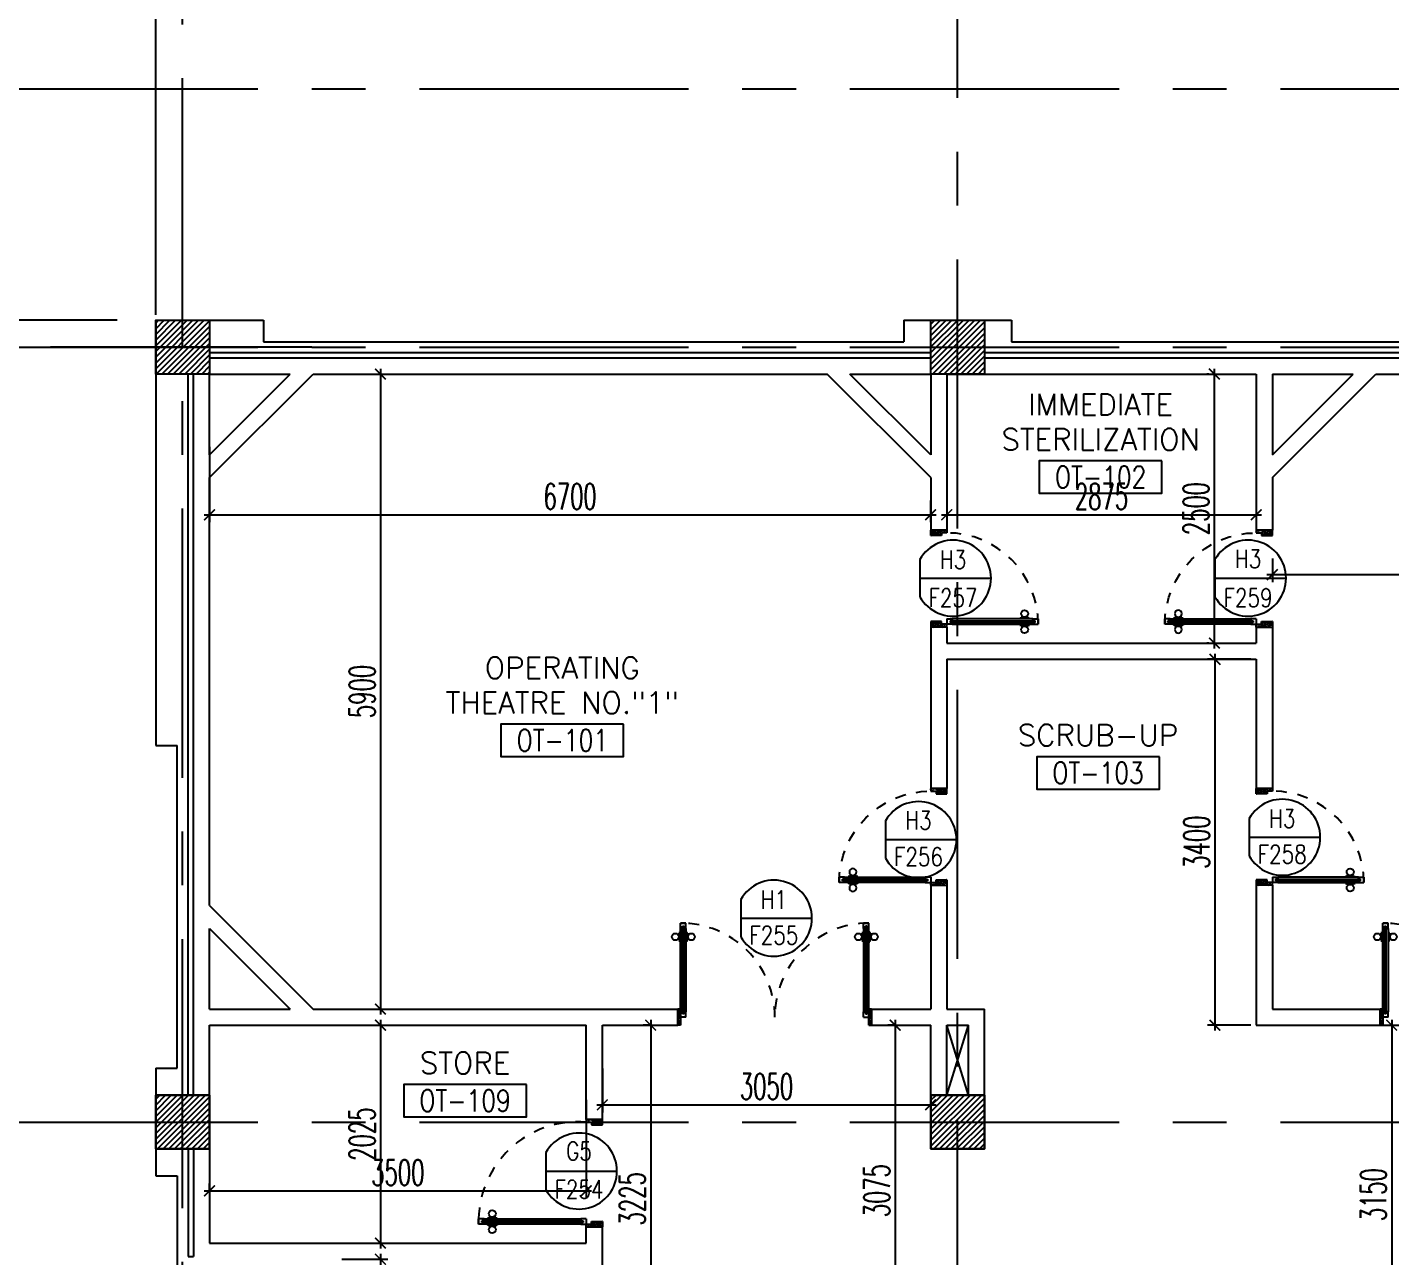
# Model space of a CAD drawing. Extents: x 275967.8 to 276060, y 57291.9 to 57371.4.
# Drawn here: x 275976.89 to 275989.56, y 57349.13 to 57360.56 of the extents above; entities that cross this region are included whole.
import ezdxf
from ezdxf.enums import TextEntityAlignment as Align

# ---------------------------------------------------------------- set-up
doc = ezdxf.new("R2010")
doc.units = 0
doc.header["$MEASUREMENT"] = 0
doc.header["$PDMODE"] = 34
doc.linetypes.add('CENTERX2', pattern=[4, 2.5, -0.5, 0.5, -0.5])
doc.linetypes.add('HIDDEN', pattern=[0.375, 0.25, -0.125])
doc.layers.get('0').update_dxf_attribs({"linetype": 'CONTINUOUS'})
doc.layers.get('DEFPOINTS').update_dxf_attribs({"linetype": 'CONTINUOUS'})
for name, color, linetype in [('AX-DIM', 4, 'CONTINUOUS'), ('AXES', 11, 'CENTERX2'), ('COL', 5, 'CONTINUOUS'), ('DIM', 4, 'CONTINUOUS'), ('DOOR', 7, 'CONTINUOUS'), ('DOOR-CR', 2, 'CONTINUOUS'), ('DOOR-NO', 3, 'CONTINUOUS'), ('HAT', 8, 'CONTINUOUS'), ('INSUL', 4, 'CONTINUOUS'), ('RM-BOX', 4, 'CONTINUOUS'), ('RM-NAME', 2, 'CONTINUOUS'), ('RM-NO', 2, 'CONTINUOUS'), ('SHAFT', 3, 'CONTINUOUS'), ('WALL', 2, 'CONTINUOUS')]:
    doc.layers.add(name, color=color, linetype=linetype)
doc.styles.add('ROMANS', font='ROMANS.shx', dxfattribs={"width": 0.6})
doc.dimstyles.new('STANDARD in', dxfattribs={"dimtxt": 0.24, "dimasz": 0.1, "dimexe": 0.07, "dimexo": 0.05, "dimgap": 0.05, "dimtad": 1, "dimdec": 0, "dimlfac": 1000, "dimzin": 0, "dimdsep": 46, "dimtxsty": 'ROMANS', "dimblk": 'ARCHTICK', "dimcen": 0.05, "dimdle": 0.05, "dimclrd": 4, "dimclre": 4, "dimclrt": 2, "dimadec": 0, "dimazin": 0, "dimtfac": 1, "dimtdec": 0, "dimtmove": 2, "dimatfit": 3, "dimfxl": 0, "dimtolj": 1, "dimtzin": 0, "dimarcsym": 0})

# ---------------------------------------------------------------- blocks, each defined once
blk = doc.blocks.new('*X57')
at = {"color": 0}
for p, q in [((31339, 169914), (31814, 170390)), ((31339, 169968), (31761, 170390)), ((31339, 170021), (31708, 170390)), ((31339, 170074), (31655, 170390)), ((31339, 170127), (31602, 170390)), ((31339, 170180), (31549, 170390)), ((31339, 170233), (31496, 170390)), ((31339, 170286), (31443, 170390)), ((31339, 170339), (31390, 170390)), ((31368, 169890), (31839, 170361)), ((31421, 169890), (31839, 170308)), ((31474, 169890), (31839, 170255)), ((31527, 169890), (31839, 170202)), ((31580, 169890), (31839, 170149)), ((31633, 169890), (31839, 170096)), ((31686, 169890), (31839, 170043)), ((31739, 169890), (31839, 169990)), ((31792, 169890), (31839, 169937))]:
    blk.add_line(p, q, dxfattribs=at)
blk = doc.blocks.new('*X56')
at = {"color": 0}
for p, q in [((24139, 169927), (24602, 170390)), ((24139, 169980), (24549, 170390)), ((24139, 170033), (24496, 170390)), ((24139, 170086), (24443, 170390)), ((24139, 170139), (24390, 170390)), ((24139, 170192), (24337, 170390)), ((24139, 170245), (24284, 170390)), ((24139, 170298), (24231, 170390)), ((24139, 170351), (24178, 170390)), ((24155, 169890), (24639, 170374)), ((24208, 169890), (24639, 170321)), ((24261, 169890), (24639, 170268)), ((24314, 169890), (24639, 170215)), ((24367, 169890), (24639, 170162)), ((24420, 169890), (24639, 170109)), ((24473, 169890), (24639, 170056)), ((24526, 169890), (24639, 170003)), ((24579, 169890), (24639, 169950)), ((24632, 169890), (24639, 169897))]:
    blk.add_line(p, q, dxfattribs=at)
blk = doc.blocks.new('*X52')
at = {"color": 0}
for p, q in [((31339, 177127), (31802, 177590)), ((31339, 177180), (31749, 177590)), ((31339, 177233), (31696, 177590)), ((31339, 177286), (31643, 177590)), ((31339, 177339), (31590, 177590)), ((31339, 177392), (31537, 177590)), ((31339, 177445), (31484, 177590)), ((31339, 177498), (31431, 177590)), ((31339, 177551), (31378, 177590)), ((31355, 177090), (31839, 177574)), ((31408, 177090), (31839, 177521)), ((31461, 177090), (31839, 177468)), ((31514, 177090), (31839, 177415)), ((31567, 177090), (31839, 177362)), ((31620, 177090), (31839, 177309)), ((31673, 177090), (31839, 177256)), ((31726, 177090), (31839, 177203)), ((31779, 177090), (31839, 177150)), ((31832, 177090), (31839, 177097))]:
    blk.add_line(p, q, dxfattribs=at)
blk = doc.blocks.new('*X51')
at = {"color": 0}
for p, q in [((24139, 177139), (24590, 177590)), ((24139, 177192), (24536, 177590)), ((24139, 177246), (24483, 177590)), ((24139, 177299), (24430, 177590)), ((24139, 177352), (24377, 177590)), ((24139, 177405), (24324, 177590)), ((24139, 177458), (24271, 177590)), ((24139, 177511), (24218, 177590)), ((24139, 177564), (24165, 177590)), ((24143, 177090), (24639, 177586)), ((24196, 177090), (24639, 177533)), ((24249, 177090), (24639, 177480)), ((24302, 177090), (24639, 177427)), ((24355, 177090), (24639, 177374)), ((24408, 177090), (24639, 177321)), ((24461, 177090), (24639, 177268)), ((24514, 177090), (24639, 177215)), ((24567, 177090), (24639, 177162)), ((24620, 177090), (24639, 177109))]:
    blk.add_line(p, q, dxfattribs=at)
blk = doc.blocks.new('RM1')
at = {"layer": 'RM-BOX'}
blk.add_lwpolyline([(570, -200), (-570, -200), (-570, -500), (570, -500)], close=True, dxfattribs=at)
at = {"layer": 'RM-NAME', "style": 'ROMANS'}
for tag, p in [('ROOMNAME1', (0, 324)), ('ROOMNAME2', (0, 0))]:
    blk.add_attdef(tag, text='', height=200, dxfattribs=at).set_placement(p, align=Align.MIDDLE)
at = {"layer": 'RM-NO', "style": 'ROMANS', "width": 0.8}
blk.add_attdef('ROOMNO', text='', height=200, dxfattribs=at).set_placement((0, -350), align=Align.MIDDLE)
blk = doc.blocks.new('_ARCHTICK')
at = {"color": 0, "linetype": 'ByBlock', "const_width": 0.15}
blk.add_lwpolyline([(-0.5, -0.5), (0.5, 0.5)], dxfattribs=at)
blk = doc.blocks.new('*D632')
at = {"layer": 'AX-DIM', "color": 4, "lineweight": -2, "ltscale": 0.3}
for p, q in [((275977.727, 57357.833), (275969.799, 57357.833)), ((275969.869, 57298.463), (275969.869, 57357.883)), ((275978.669, 57298.513), (275969.799, 57298.513))]:
    blk.add_line(p, q, dxfattribs=at)
at = {"layer": 'DEFPOINTS', "color": 0, "ltscale": 0.3}
for p in [(275969.869, 57357.833), (275977.777, 57357.833), (275978.719, 57298.513)]:
    blk.add_point(p, dxfattribs=at)
at = {"layer": 'AX-DIM', "color": 4, "lineweight": -2, "ltscale": 0.3, "xscale": 0.1, "yscale": 0.1, "zscale": 0.1}
for p, rotation in [((275969.869, 57357.833), 90), ((275969.869, 57298.513), 270)]:
    blk.add_blockref('_ARCHTICK', p, dxfattribs=dict(at, rotation=rotation))
at = {"layer": 'AX-DIM', "color": 2, "ltscale": 0.3, "insert": (275969.699, 57328.173), "char_height": 0.24, "attachment_point": 5, "rotation": 90, "style": 'ROMANS'}
blk.add_mtext('\\A1;59320', dxfattribs=at)
blk = doc.blocks.new('COL50')
at = {"layer": 'COL'}
blk.add_lwpolyline([(-250, 250), (-250, -250), (250, -250), (250, 250)], close=True, dxfattribs=at)
blk = doc.blocks.new('*D616')
at = {"layer": 'AX-DIM', "color": 4, "lineweight": -2, "ltscale": 0.3}
for p, q in [((275972.86, 57334.477), (275972.86, 57370.081)), ((275978.085, 57357.883), (275978.085, 57370.081)), ((275972.81, 57370.011), (275978.135, 57370.011))]:
    blk.add_line(p, q, dxfattribs=at)
at = {"layer": 'DEFPOINTS', "color": 0, "ltscale": 0.3}
for p in [(275978.085, 57370.011), (275978.085, 57357.833), (275972.86, 57334.427)]:
    blk.add_point(p, dxfattribs=at)
at = {"layer": 'AX-DIM', "color": 4, "lineweight": -2, "ltscale": 0.3, "xscale": 0.1, "yscale": 0.1, "zscale": 0.1, "rotation": 180}
blk.add_blockref('_ARCHTICK', (275972.86, 57370.011), dxfattribs=at)
at = {"layer": 'AX-DIM', "color": 4, "lineweight": -2, "ltscale": 0.3, "xscale": 0.1, "yscale": 0.1, "zscale": 0.1}
blk.add_blockref('_ARCHTICK', (275978.085, 57370.011), dxfattribs=at)
at = {"layer": 'AX-DIM', "color": 2, "ltscale": 0.3, "insert": (275975.473, 57370.181), "char_height": 0.24, "attachment_point": 5, "style": 'ROMANS'}
blk.add_mtext('\\A1;5225', dxfattribs=at)
blk = doc.blocks.new('*D614')
at = {"layer": 'AX-DIM', "color": 4, "lineweight": -2, "ltscale": 0.3}
for p, q in [((275969.869, 57357.783), (275969.869, 57367.908)), ((276003.821, 57367.858), (275969.799, 57367.858)), ((275970.519, 57357.833), (275969.799, 57357.833))]:
    blk.add_line(p, q, dxfattribs=at)
at = {"layer": 'DEFPOINTS', "color": 0, "ltscale": 0.3}
for p in [(275969.869, 57367.858), (276003.871, 57367.858), (275970.569, 57357.833)]:
    blk.add_point(p, dxfattribs=at)
at = {"layer": 'AX-DIM', "color": 4, "lineweight": -2, "ltscale": 0.3, "xscale": 0.1, "yscale": 0.1, "zscale": 0.1}
for p, rotation in [((275969.869, 57367.858), 90), ((275969.869, 57357.833), 270)]:
    blk.add_blockref('_ARCHTICK', p, dxfattribs=dict(at, rotation=rotation))
at = {"layer": 'AX-DIM', "color": 2, "ltscale": 0.3, "insert": (275969.699, 57362.845), "char_height": 0.24, "attachment_point": 5, "rotation": 90, "style": 'ROMANS'}
blk.add_mtext('\\A1;10025', dxfattribs=at)
blk = doc.blocks.new('DD1')
at = {"layer": 'DOOR-CR'}
blk.add_line((-308, 0), (353, 0), dxfattribs=at)
blk.add_lwpolyline([(-308, -173, 3.820224), (-308, 173)], format="xyb", close=True, dxfattribs=at)
at = {"layer": 'DOOR-NO', "color": 255, "style": 'ROMANS', "width": 0.8}
for tag, p in [('G', (0, 184)), ('000', (0, -141))]:
    blk.add_attdef(tag, text='', height=204, dxfattribs=at).set_placement(p, align=Align.MIDDLE)
blk = doc.blocks.new('DOOR90')
at = {"layer": 'DOOR', "color": 0, "linetype": 'ByBlock'}
for p, q in [((-150, 0), (-150, -25)), ((-150, 0), (0, 0)), ((0, -50), (0, 0)), ((-1000, -25), (-1000, -75)), ((-1000, -75), (-1000, -25)), ((-950, -25), (-1000, -25)), ((-950, -75), (-1000, -75)), ((-970, -42), (-970, -58)), ((-950, -42), (-970, -42)), ((-950, -58), (-970, -58)), ((-950, -25), (-950, -42)), ((-950, -58), (-950, -75)), ((-918, -25), (-918, -18)), ((-828, -18), (-918, -18)), ((-918, -75), (-918, -82)), ((-828, -82), (-918, -82)), ((-905, -18), (-905, -9)), ((-905, -9), (-840, -9)), ((-905, -18), (-840, -18)), ((-905, -82), (-905, -91)), ((-905, -82), (-840, -82)), ((-905, -91), (-840, -91)), ((-840, -18), (-840, -9)), ((-840, -82), (-840, -91)), ((-828, -25), (-828, -18)), ((-828, -75), (-828, -82)), ((-200, -42), (-200, -25)), ((-200, -25), (-150, -25)), ((-180, -42), (-200, -42)), ((-200, -75), (-200, -58)), ((-200, -58), (-180, -58)), ((-150, -75), (-200, -75)), ((-180, -58), (-180, -42)), ((-150, -75), (-150, -25)), ((-150, -25), (-100, -25)), ((-100, -25), (-100, -50)), ((-100, -50), (0, -50)), ((-150, -900), (-150, -875)), ((-150, -875), (-100, -875)), ((-100, -850), (0, -850)), ((-100, -875), (-100, -850)), ((0, -850), (0, -900)), ((0, -900), (-150, -900)), ((-150, -900), (0, -900))]:
    blk.add_line(p, q, dxfattribs=at)
at = {"layer": 'DOOR', "color": 9, "linetype": 'ByBlock'}
for p, q in [((0, -50), (-114, 0)), ((0, -50), (-40, 0)), ((0, -50), (-100, -37)), ((0, -850), (-114, -900)), ((0, -850), (-100, -863)), ((0, -850), (-40, -900))]:
    blk.add_line(p, q, dxfattribs=at)
at = {"layer": 'DOOR', "linetype": 'ByBlock'}
for p, q in [((-200, -25), (-950, -25)), ((-200, -42), (-950, -42)), ((-200, -58), (-950, -58)), ((-950, -75), (-200, -75))]:
    blk.add_line(p, q, dxfattribs=at)
at = {"layer": 'DOOR', "color": 0, "linetype": 'ByBlock'}
for centre in [(-873, 24), (-873, -124)]:
    blk.add_circle(centre, 32.4, dxfattribs=at)
at = {"layer": 'DOOR', "color": 9, "linetype": 'ByBlock'}
for centre, radius, start, end in [((0, -50), 154, 161.1053, 166.2858), ((0, -50), 134, 158.1598, 169.28), ((0, -50), 94.4, 148.0182, 180), ((0, -50), 74.4, 137.7764, 180), ((0, -50), 114, 154.0838, 167.3774), ((0, -50), 54.4, 113.2074, 180), ((0, -50), 34.4, 90, 180), ((0, -50), 14.4, 90, 180), ((0, -850), 154, 193.7142, 198.8947), ((0, -850), 134, 190.72, 201.8402), ((0, -850), 94.4, 180, 211.9818), ((0, -850), 74.4, 180, 222.2236), ((0, -850), 54.4, 180, 246.7926), ((0, -850), 34.4, 180, 270), ((0, -850), 14.4, 180, 270)]:
    blk.add_arc(centre, radius, start, end, dxfattribs=at)
at = {"layer": 'DOOR', "linetype": 'HIDDEN', "ltscale": 0.5}
blk.add_arc((-150, -25), 850, 180, 270, dxfattribs=at)
blk = doc.blocks.new('A$C1F6243B1')
at = {"layer": 'DOOR', "color": 0, "linetype": 'ByBlock'}
for p, q in [((0, 950), (0, 1000)), ((150, 1000), (0, 1000)), ((100, 950), (0, 950)), ((100, 975), (100, 950)), ((150, 975), (100, 975)), ((150, 1000), (150, 975)), ((150, 925), (150, 975)), ((200, 975), (150, 975)), ((150, 925), (200, 925)), ((180, 942), (180, 958)), ((180, 958), (200, 958)), ((200, 942), (180, 942)), ((200, 958), (200, 975)), ((200, 925), (200, 942)), ((978, 975), (978, 982)), ((978, 982), (1068, 982)), ((978, 925), (978, 918)), ((978, 918), (1068, 918)), ((990, 982), (990, 991)), ((1055, 991), (990, 991)), ((1055, 982), (990, 982)), ((990, 918), (990, 909)), ((1055, 918), (990, 918)), ((1055, 909), (990, 909)), ((1055, 982), (1055, 991)), ((1055, 918), (1055, 909)), ((1068, 975), (1068, 982)), ((1068, 925), (1068, 918)), ((1100, 975), (1100, 958)), ((1100, 975), (1150, 975)), ((1100, 958), (1120, 958)), ((1100, 942), (1100, 925)), ((1100, 942), (1120, 942)), ((1100, 925), (1150, 925)), ((1120, 958), (1120, 942)), ((1150, 975), (1150, 925)), ((1150, 925), (1150, 975)), ((100, 50), (0, 50)), ((0, 50), (0, 0)), ((0, 0), (150, 0)), ((150, 0), (0, 0)), ((100, 25), (100, 50)), ((150, 25), (100, 25)), ((150, 0), (150, 25))]:
    blk.add_line(p, q, dxfattribs=at)
at = {"layer": 'DOOR', "linetype": 'ByBlock'}
for p, q in [((0, 1000), (150, 1000)), ((200, 975), (1100, 975)), ((200, 958), (1100, 958)), ((200, 942), (1100, 942)), ((1100, 925), (200, 925))]:
    blk.add_line(p, q, dxfattribs=at)
at = {"layer": 'DOOR', "color": 9, "linetype": 'ByBlock'}
for p, q in [((0, 950), (40, 1000)), ((0, 950), (114, 1000)), ((0, 950), (100, 963)), ((0, 50), (40, 0)), ((0, 50), (114, 0)), ((0, 50), (100, 37))]:
    blk.add_line(p, q, dxfattribs=at)
at = {"layer": 'DOOR', "color": 0, "linetype": 'ByBlock'}
for centre in [(1023, 1024), (1023, 876)]:
    blk.add_circle(centre, 32.4, dxfattribs=at)
at = {"layer": 'DOOR', "color": 9, "linetype": 'ByBlock'}
for centre, radius, start, end in [((0, 950), 34.4, 0, 90), ((0, 950), 14.4, 0, 90), ((0, 950), 54.4, 0, 66.7926), ((0, 950), 74.4, 0, 42.2236), ((0, 950), 94.4, 0, 31.9818), ((0, 950), 114, 12.6226, 25.9162), ((0, 950), 134, 10.72, 21.8402), ((0, 950), 154, 13.7142, 18.8947), ((0, 50), 14.4, 270, 0), ((0, 50), 34.4, 270, 0), ((0, 50), 54.4, 293.2074, 0), ((0, 50), 74.4, 317.7764, 0), ((0, 50), 94.4, 328.0182, 0), ((0, 50), 134, 338.1598, 349.28), ((0, 50), 154, 341.1053, 346.2858)]:
    blk.add_arc(centre, radius, start, end, dxfattribs=at)
at = {"layer": 'DOOR', "linetype": 'HIDDEN', "ltscale": 0.5}
blk.add_arc((223, 950), 928, 265.5183, 1.544, dxfattribs=at)
blk = doc.blocks.new('D1')
at = {"layer": 'DOOR', "color": 0, "linetype": 'ByBlock'}
for p, q in [((25, 949), (75, 949)), ((75, 949), (25, 949)), ((25, 899), (25, 949)), ((25, 899), (42, 899)), ((42, 919), (58, 919)), ((42, 899), (42, 919)), ((58, 899), (58, 919)), ((58, 899), (75, 899)), ((75, 899), (75, 949)), ((1775, 949), (1725, 949)), ((1725, 949), (1775, 949)), ((1725, 899), (1725, 949)), ((1742, 899), (1725, 899)), ((1758, 919), (1742, 919)), ((1742, 899), (1742, 919)), ((1758, 899), (1758, 919)), ((1775, 899), (1758, 899)), ((1775, 899), (1775, 949)), ((18, 854), (9, 854)), ((9, 854), (9, 789)), ((18, 789), (9, 789)), ((25, 866), (18, 866)), ((18, 776), (18, 866)), ((18, 854), (18, 789)), ((25, 776), (18, 776)), ((75, 866), (82, 866)), ((75, 776), (82, 776)), ((82, 776), (82, 866)), ((82, 854), (91, 854)), ((82, 854), (82, 789)), ((82, 789), (91, 789)), ((91, 854), (91, 789)), ((1718, 854), (1709, 854)), ((1709, 854), (1709, 789)), ((1718, 789), (1709, 789)), ((1725, 866), (1718, 866)), ((1718, 776), (1718, 866)), ((1718, 854), (1718, 789)), ((1725, 776), (1718, 776)), ((1775, 866), (1782, 866)), ((1775, 776), (1782, 776)), ((1782, 776), (1782, 866)), ((1782, 854), (1791, 854)), ((1782, 854), (1782, 789)), ((1782, 789), (1791, 789)), ((1791, 854), (1791, 789)), ((0, 0), (0, 150)), ((0, 150), (25, 150)), ((25, 150), (25, 0)), ((1800, 150), (1775, 150)), ((1775, 150), (1775, 0)), ((1800, 0), (1800, 150)), ((25, 0), (0, 0)), ((42, 125), (25, 125)), ((25, 125), (25, 75)), ((75, 75), (25, 75)), ((42, 105), (42, 125)), ((58, 105), (42, 105)), ((75, 125), (58, 125)), ((58, 125), (58, 105)), ((75, 75), (75, 125)), ((1725, 125), (1742, 125)), ((1725, 75), (1725, 125)), ((1725, 75), (1775, 75)), ((1742, 125), (1742, 105)), ((1742, 105), (1758, 105)), ((1758, 125), (1775, 125)), ((1758, 105), (1758, 125)), ((1775, 125), (1775, 75)), ((1775, 0), (1800, 0))]:
    blk.add_line(p, q, dxfattribs=at)
at = {"layer": 'DOOR', "linetype": 'ByBlock'}
for p, q in [((25, 125), (25, 899)), ((42, 125), (42, 899)), ((58, 125), (58, 899)), ((75, 899), (75, 125)), ((1725, 899), (1725, 125)), ((1742, 125), (1742, 899)), ((1758, 125), (1758, 899)), ((1775, 125), (1775, 899))]:
    blk.add_line(p, q, dxfattribs=at)
at = {"layer": 'DOOR', "color": 9, "linetype": 'ByBlock'}
for p, q in [((25, 57), (0, 114)), ((25, 20), (0, 40)), ((1775, 57), (1800, 114)), ((1775, 20), (1800, 40))]:
    blk.add_line(p, q, dxfattribs=at)
at = {"layer": 'DOOR', "color": 0, "linetype": 'ByBlock'}
for centre in [(-24, 821), (124, 821), (1676, 821), (1824, 821)]:
    blk.add_circle(centre, 32.4, dxfattribs=at)
at = {"layer": 'DOOR', "linetype": 'HIDDEN', "ltscale": 0.5}
for centre, start, end in [((28, 76), 359.9293, 90.1644), ((1772, 76), 89.8356, 180.0707)]:
    blk.add_arc(centre, 872, start, end, dxfattribs=at)
at = {"layer": 'DOOR', "color": 9, "linetype": 'ByBlock'}
for centre, radius, start, end in [((50, 0), 154, 103.7142, 108.8947), ((50, 0), 134, 100.72, 111.8402), ((1750, 0), 134, 68.1598, 79.28), ((1750, 0), 154, 71.1053, 76.2858), ((50, 0), 114, 102.6226, 115.9162), ((50, 0), 94.4, 105.3566, 121.9818), ((50, 0), 74.4, 109.6341, 132.2236), ((50, 0), 54.4, 117.3576, 156.7926), ((50, 0), 34.4, 136.6107, 180), ((1750, 0), 114, 64.0838, 77.3774), ((1750, 0), 94.4, 58.0182, 74.6434), ((1750, 0), 74.4, 47.7764, 70.3659), ((1750, 0), 54.4, 23.2074, 62.6424), ((1750, 0), 34.4, 0, 43.3893)]:
    blk.add_arc(centre, radius, start, end, dxfattribs=at)
blk = doc.blocks.new('*D611')
at = {"layer": 'DEFPOINTS', "color": 0, "linetype": 'ByBlock', "ltscale": 0.3}
for p in [(275978.585, 57356.707), (275985.285, 57356.207), (275985.285, 57356.026)]:
    blk.add_point(p, dxfattribs=at)
at = {"layer": 'DIM', "color": 4, "linetype": 'ByBlock', "lineweight": -2, "ltscale": 0.3}
for p, q in [((275978.585, 57356.657), (275978.585, 57355.956)), ((275985.285, 57356.157), (275985.285, 57355.956)), ((275978.535, 57356.026), (275985.335, 57356.026))]:
    blk.add_line(p, q, dxfattribs=at)
at = {"layer": 'DIM', "color": 4, "linetype": 'ByBlock', "lineweight": -2, "ltscale": 0.3, "xscale": 0.1, "yscale": 0.1, "zscale": 0.1, "rotation": 180}
blk.add_blockref('_ARCHTICK', (275978.585, 57356.026), dxfattribs=at)
at = {"layer": 'DIM', "color": 4, "linetype": 'ByBlock', "lineweight": -2, "ltscale": 0.3, "xscale": 0.1, "yscale": 0.1, "zscale": 0.1}
blk.add_blockref('_ARCHTICK', (275985.285, 57356.026), dxfattribs=at)
at = {"layer": 'DIM', "color": 2, "linetype": 'ByBlock', "ltscale": 0.3, "insert": (275981.935, 57356.196), "char_height": 0.24, "attachment_point": 5, "style": 'ROMANS'}
blk.add_mtext('\\A1;6700', dxfattribs=at)
blk = doc.blocks.new('*D610')
at = {"layer": 'DEFPOINTS', "color": 0, "linetype": 'ByBlock', "ltscale": 0.3}
for p in [(275980.117, 57357.333), (275980.117, 57351.433), (275980.173, 57351.433)]:
    blk.add_point(p, dxfattribs=at)
at = {"layer": 'DIM', "color": 4, "linetype": 'ByBlock', "lineweight": -2, "ltscale": 0.3}
for p, q in [((275980.167, 57357.333), (275980.243, 57357.333)), ((275980.173, 57357.383), (275980.173, 57351.383)), ((275980.167, 57351.433), (275980.243, 57351.433))]:
    blk.add_line(p, q, dxfattribs=at)
at = {"layer": 'DIM', "color": 4, "linetype": 'ByBlock', "lineweight": -2, "ltscale": 0.3, "xscale": 0.1, "yscale": 0.1, "zscale": 0.1}
for p, rotation in [((275980.173, 57357.333), 90), ((275980.173, 57351.433), 270)]:
    blk.add_blockref('_ARCHTICK', p, dxfattribs=dict(at, rotation=rotation))
at = {"layer": 'DIM', "color": 2, "linetype": 'ByBlock', "ltscale": 0.3, "insert": (275980.003, 57354.383), "char_height": 0.24, "attachment_point": 5, "rotation": 90, "style": 'ROMANS'}
blk.add_mtext('\\A1;5900', dxfattribs=at)
blk = doc.blocks.new('*D609')
at = {"layer": 'DEFPOINTS', "color": 0, "linetype": 'ByBlock', "ltscale": 0.3}
for p in [(275979.855, 57351.283), (275979.855, 57349.258), (275980.173, 57349.258)]:
    blk.add_point(p, dxfattribs=at)
at = {"layer": 'DIM', "color": 4, "linetype": 'ByBlock', "lineweight": -2, "ltscale": 0.3}
for p, q in [((275980.173, 57351.333), (275980.173, 57349.208)), ((275979.905, 57351.283), (275980.243, 57351.283)), ((275979.905, 57349.258), (275980.243, 57349.258))]:
    blk.add_line(p, q, dxfattribs=at)
at = {"layer": 'DIM', "color": 4, "linetype": 'ByBlock', "lineweight": -2, "ltscale": 0.3, "xscale": 0.1, "yscale": 0.1, "zscale": 0.1}
for p, rotation in [((275980.173, 57351.283), 90), ((275980.173, 57349.258), 270)]:
    blk.add_blockref('_ARCHTICK', p, dxfattribs=dict(at, rotation=rotation))
at = {"layer": 'DIM', "color": 2, "linetype": 'ByBlock', "ltscale": 0.3, "insert": (275980.003, 57350.27), "char_height": 0.24, "attachment_point": 5, "rotation": 90, "style": 'ROMANS'}
blk.add_mtext('\\A1;2025', dxfattribs=at)
blk = doc.blocks.new('*D608')
at = {"layer": 'DEFPOINTS', "color": 0, "linetype": 'ByBlock', "ltscale": 0.3}
for p in [(275979.766, 57349.108), (275979.766, 57345.768), (275980.173, 57345.768)]:
    blk.add_point(p, dxfattribs=at)
at = {"layer": 'DIM', "color": 4, "linetype": 'ByBlock', "lineweight": -2, "ltscale": 0.3}
for p, q in [((275980.173, 57349.158), (275980.173, 57345.718)), ((275979.816, 57349.108), (275980.243, 57349.108)), ((275979.816, 57345.768), (275980.243, 57345.768))]:
    blk.add_line(p, q, dxfattribs=at)
at = {"layer": 'DIM', "color": 4, "linetype": 'ByBlock', "lineweight": -2, "ltscale": 0.3, "xscale": 0.1, "yscale": 0.1, "zscale": 0.1}
for p, rotation in [((275980.173, 57349.108), 90), ((275980.173, 57345.768), 270)]:
    blk.add_blockref('_ARCHTICK', p, dxfattribs=dict(at, rotation=rotation))
at = {"layer": 'DIM', "color": 2, "linetype": 'ByBlock', "ltscale": 0.3, "insert": (275980.003, 57347.438), "char_height": 0.24, "attachment_point": 5, "rotation": 90, "style": 'ROMANS'}
blk.add_mtext('\\A1;3340', dxfattribs=at)
blk = doc.blocks.new('*D605')
at = {"layer": 'DEFPOINTS', "color": 0, "linetype": 'ByBlock', "ltscale": 0.3}
for p in [(275982.085, 57350.639), (275978.585, 57349.695), (275982.085, 57349.743)]:
    blk.add_point(p, dxfattribs=at)
at = {"layer": 'DIM', "color": 4, "linetype": 'ByBlock', "lineweight": -2, "ltscale": 0.3}
for p, q in [((275982.085, 57350.589), (275982.085, 57349.673)), ((275978.585, 57349.745), (275978.585, 57349.813)), ((275978.535, 57349.743), (275982.135, 57349.743))]:
    blk.add_line(p, q, dxfattribs=at)
at = {"layer": 'DIM', "color": 4, "linetype": 'ByBlock', "lineweight": -2, "ltscale": 0.3, "xscale": 0.1, "yscale": 0.1, "zscale": 0.1, "rotation": 180}
blk.add_blockref('_ARCHTICK', (275978.585, 57349.743), dxfattribs=at)
at = {"layer": 'DIM', "color": 4, "linetype": 'ByBlock', "lineweight": -2, "ltscale": 0.3, "xscale": 0.1, "yscale": 0.1, "zscale": 0.1}
blk.add_blockref('_ARCHTICK', (275982.085, 57349.743), dxfattribs=at)
at = {"layer": 'DIM', "color": 2, "linetype": 'ByBlock', "ltscale": 0.3, "insert": (275980.335, 57349.913), "char_height": 0.24, "attachment_point": 5, "style": 'ROMANS'}
blk.add_mtext('\\A1;3500', dxfattribs=at)
blk = doc.blocks.new('*D601')
at = {"layer": 'DEFPOINTS', "color": 0, "linetype": 'ByBlock', "ltscale": 0.3}
for p in [(275985.435, 57356.36), (275988.31, 57356.36), (275988.31, 57356.026)]:
    blk.add_point(p, dxfattribs=at)
at = {"layer": 'DIM', "color": 4, "linetype": 'ByBlock', "lineweight": -2, "ltscale": 0.3}
for p, q in [((275985.435, 57356.31), (275985.435, 57355.956)), ((275988.31, 57356.31), (275988.31, 57355.956)), ((275985.385, 57356.026), (275988.36, 57356.026))]:
    blk.add_line(p, q, dxfattribs=at)
at = {"layer": 'DIM', "color": 4, "linetype": 'ByBlock', "lineweight": -2, "ltscale": 0.3, "xscale": 0.1, "yscale": 0.1, "zscale": 0.1, "rotation": 180}
blk.add_blockref('_ARCHTICK', (275985.435, 57356.026), dxfattribs=at)
at = {"layer": 'DIM', "color": 4, "linetype": 'ByBlock', "lineweight": -2, "ltscale": 0.3, "xscale": 0.1, "yscale": 0.1, "zscale": 0.1}
blk.add_blockref('_ARCHTICK', (275988.31, 57356.026), dxfattribs=at)
at = {"layer": 'DIM', "color": 2, "linetype": 'ByBlock', "ltscale": 0.3, "insert": (275986.873, 57356.196), "char_height": 0.24, "attachment_point": 5, "style": 'ROMANS'}
blk.add_mtext('\\A1;2875', dxfattribs=at)
blk = doc.blocks.new('*D600')
at = {"layer": 'DEFPOINTS', "color": 0, "linetype": 'ByBlock', "ltscale": 0.3}
for p in [(275987.921, 57357.333), (275987.921, 57354.833), (275987.921, 57354.833)]:
    blk.add_point(p, dxfattribs=at)
at = {"layer": 'DIM', "color": 4, "linetype": 'ByBlock', "lineweight": -2, "ltscale": 0.3}
for p, q in [((275987.871, 57357.333), (275987.851, 57357.333)), ((275987.921, 57357.383), (275987.921, 57354.783)), ((275987.871, 57354.833), (275987.851, 57354.833))]:
    blk.add_line(p, q, dxfattribs=at)
at = {"layer": 'DIM', "color": 4, "linetype": 'ByBlock', "lineweight": -2, "ltscale": 0.3, "xscale": 0.1, "yscale": 0.1, "zscale": 0.1}
for p, rotation in [((275987.921, 57357.333), 90), ((275987.921, 57354.833), 270)]:
    blk.add_blockref('_ARCHTICK', p, dxfattribs=dict(at, rotation=rotation))
at = {"layer": 'DIM', "color": 2, "linetype": 'ByBlock', "ltscale": 0.3, "insert": (275987.751, 57356.083), "char_height": 0.24, "attachment_point": 5, "rotation": 90, "style": 'ROMANS'}
blk.add_mtext('\\A1;2500', dxfattribs=at)
blk = doc.blocks.new('*D599')
at = {"layer": 'DEFPOINTS', "color": 0, "linetype": 'ByBlock', "ltscale": 0.3}
for p in [(275988.31, 57354.683), (275987.927, 57351.283), (275988.31, 57351.283)]:
    blk.add_point(p, dxfattribs=at)
at = {"layer": 'DIM', "color": 4, "linetype": 'ByBlock', "lineweight": -2, "ltscale": 0.3}
for p, q in [((275987.927, 57354.733), (275987.927, 57351.233)), ((275988.26, 57354.683), (275987.857, 57354.683)), ((275988.26, 57351.283), (275987.857, 57351.283))]:
    blk.add_line(p, q, dxfattribs=at)
at = {"layer": 'DIM', "color": 4, "linetype": 'ByBlock', "lineweight": -2, "ltscale": 0.3, "xscale": 0.1, "yscale": 0.1, "zscale": 0.1}
for p, rotation in [((275987.927, 57354.683), 90), ((275987.927, 57351.283), 270)]:
    blk.add_blockref('_ARCHTICK', p, dxfattribs=dict(at, rotation=rotation))
at = {"layer": 'DIM', "color": 2, "linetype": 'ByBlock', "ltscale": 0.3, "insert": (275987.757, 57352.983), "char_height": 0.24, "attachment_point": 5, "rotation": 90, "style": 'ROMANS'}
blk.add_mtext('\\A1;3400', dxfattribs=at)
blk = doc.blocks.new('*D598')
at = {"layer": 'DEFPOINTS', "color": 0, "linetype": 'ByBlock', "ltscale": 0.3}
for p in [(275994.46, 57355.826), (275988.46, 57355.67), (275994.46, 57355.47)]:
    blk.add_point(p, dxfattribs=at)
at = {"layer": 'DIM', "color": 4, "linetype": 'ByBlock', "lineweight": -2, "ltscale": 0.3}
for p, q in [((275994.46, 57355.776), (275994.46, 57355.4)), ((275988.46, 57355.62), (275988.46, 57355.4)), ((275988.41, 57355.47), (275994.51, 57355.47))]:
    blk.add_line(p, q, dxfattribs=at)
at = {"layer": 'DIM', "color": 4, "linetype": 'ByBlock', "lineweight": -2, "ltscale": 0.3, "xscale": 0.1, "yscale": 0.1, "zscale": 0.1, "rotation": 180}
blk.add_blockref('_ARCHTICK', (275988.46, 57355.47), dxfattribs=at)
at = {"layer": 'DIM', "color": 4, "linetype": 'ByBlock', "lineweight": -2, "ltscale": 0.3, "xscale": 0.1, "yscale": 0.1, "zscale": 0.1}
blk.add_blockref('_ARCHTICK', (275994.46, 57355.47), dxfattribs=at)
at = {"layer": 'DIM', "color": 2, "linetype": 'ByBlock', "ltscale": 0.3, "insert": (275991.46, 57355.64), "char_height": 0.24, "attachment_point": 5, "style": 'ROMANS'}
blk.add_mtext('\\A1;6000', dxfattribs=at)
blk = doc.blocks.new('*D568')
at = {"layer": 'DEFPOINTS', "color": 0, "linetype": 'ByBlock', "ltscale": 0.3}
for p in [(275982.736, 57351.283), (275982.432, 57348.058), (275982.684, 57348.058)]:
    blk.add_point(p, dxfattribs=at)
at = {"layer": 'DIM', "color": 4, "linetype": 'ByBlock', "lineweight": -2, "ltscale": 0.3}
for p, q in [((275982.684, 57351.333), (275982.684, 57348.008)), ((275982.686, 57351.283), (275982.614, 57351.283)), ((275982.482, 57348.058), (275982.754, 57348.058))]:
    blk.add_line(p, q, dxfattribs=at)
at = {"layer": 'DIM', "color": 4, "linetype": 'ByBlock', "lineweight": -2, "ltscale": 0.3, "xscale": 0.1, "yscale": 0.1, "zscale": 0.1}
for p, rotation in [((275982.684, 57351.283), 90), ((275982.684, 57348.058), 270)]:
    blk.add_blockref('_ARCHTICK', p, dxfattribs=dict(at, rotation=rotation))
at = {"layer": 'DIM', "color": 2, "linetype": 'ByBlock', "ltscale": 0.3, "insert": (275982.514, 57349.67), "char_height": 0.24, "attachment_point": 5, "rotation": 90, "style": 'ROMANS'}
blk.add_mtext('\\A1;3225', dxfattribs=at)
blk = doc.blocks.new('*D798')
at = {"layer": 'DEFPOINTS', "color": 0, "linetype": 'ByBlock', "ltscale": 0.3}
for p in [(275989.198, 57351.283), (275989.198, 57348.133), (275989.569, 57348.133)]:
    blk.add_point(p, dxfattribs=at)
at = {"layer": 'DIM', "color": 4, "linetype": 'ByBlock', "lineweight": -2, "ltscale": 0.3}
for p, q in [((275989.569, 57351.333), (275989.569, 57348.083)), ((275989.248, 57351.283), (275989.639, 57351.283)), ((275989.248, 57348.133), (275989.639, 57348.133))]:
    blk.add_line(p, q, dxfattribs=at)
at = {"layer": 'DIM', "color": 4, "linetype": 'ByBlock', "lineweight": -2, "ltscale": 0.3, "xscale": 0.1, "yscale": 0.1, "zscale": 0.1}
for p, rotation in [((275989.569, 57351.283), 90), ((275989.569, 57348.133), 270)]:
    blk.add_blockref('_ARCHTICK', p, dxfattribs=dict(at, rotation=rotation))
at = {"layer": 'DIM', "color": 2, "linetype": 'ByBlock', "ltscale": 0.3, "insert": (275989.399, 57349.708), "char_height": 0.24, "attachment_point": 5, "rotation": 90, "style": 'ROMANS'}
blk.add_mtext('\\A1;3150', dxfattribs=at)
blk = doc.blocks.new('*D799')
at = {"layer": 'DEFPOINTS', "color": 0, "linetype": 'ByBlock', "ltscale": 0.3}
for p in [(275982.235, 57350.931), (275985.285, 57350.931), (275985.285, 57350.543)]:
    blk.add_point(p, dxfattribs=at)
at = {"layer": 'DIM', "color": 4, "linetype": 'ByBlock', "lineweight": -2, "ltscale": 0.3}
for p, q in [((275982.235, 57350.881), (275982.235, 57350.473)), ((275985.285, 57350.881), (275985.285, 57350.473)), ((275982.185, 57350.543), (275985.335, 57350.543))]:
    blk.add_line(p, q, dxfattribs=at)
at = {"layer": 'DIM', "color": 4, "linetype": 'ByBlock', "lineweight": -2, "ltscale": 0.3, "xscale": 0.1, "yscale": 0.1, "zscale": 0.1, "rotation": 180}
blk.add_blockref('_ARCHTICK', (275982.235, 57350.543), dxfattribs=at)
at = {"layer": 'DIM', "color": 4, "linetype": 'ByBlock', "lineweight": -2, "ltscale": 0.3, "xscale": 0.1, "yscale": 0.1, "zscale": 0.1}
blk.add_blockref('_ARCHTICK', (275985.285, 57350.543), dxfattribs=at)
at = {"layer": 'DIM', "color": 2, "linetype": 'ByBlock', "ltscale": 0.3, "insert": (275983.76, 57350.713), "char_height": 0.24, "attachment_point": 5, "style": 'ROMANS'}
blk.add_mtext('\\A1;3050', dxfattribs=at)
blk = doc.blocks.new('*D800')
at = {"layer": 'DEFPOINTS', "color": 0, "linetype": 'ByBlock', "ltscale": 0.3}
for p in [(275985.008, 57351.283), (275984.718, 57348.208), (275984.956, 57348.208)]:
    blk.add_point(p, dxfattribs=at)
at = {"layer": 'DIM', "color": 4, "linetype": 'ByBlock', "lineweight": -2, "ltscale": 0.3}
for p, q in [((275984.956, 57351.333), (275984.956, 57348.158)), ((275984.958, 57351.283), (275984.886, 57351.283)), ((275984.768, 57348.208), (275985.026, 57348.208))]:
    blk.add_line(p, q, dxfattribs=at)
at = {"layer": 'DIM', "color": 4, "linetype": 'ByBlock', "lineweight": -2, "ltscale": 0.3, "xscale": 0.1, "yscale": 0.1, "zscale": 0.1}
for p, rotation in [((275984.956, 57351.283), 90), ((275984.956, 57348.208), 270)]:
    blk.add_blockref('_ARCHTICK', p, dxfattribs=dict(at, rotation=rotation))
at = {"layer": 'DIM', "color": 2, "linetype": 'ByBlock', "ltscale": 0.3, "insert": (275984.786, 57349.745), "char_height": 0.24, "attachment_point": 5, "rotation": 90, "style": 'ROMANS'}
blk.add_mtext('\\A1;3075', dxfattribs=at)

msp = doc.modelspace()

# ---------------------------------------------------------------- linework, layer by layer
at = {"layer": 'AXES'}
for p, q in [((275978.3355, 57337.5829), (275978.3355, 57370.7113)), ((275985.5355, 57291.8986), (275985.5355, 57370.7113)), ((275968.5355, 57359.9829), (276036.5755, 57359.9829)), ((275968.5355, 57357.5829), (276036.6043, 57357.5829)), ((275979.5355, 57357.5829), (275977.1091, 57357.5829)), ((275968.5355, 57350.3829), (276036.5755, 57350.3829))]:
    msp.add_line(p, q, dxfattribs=at)
at = {"layer": 'COL'}
for points in [[(275978.0855, 57357.3329), (275978.0855, 57357.8329), (275978.5855, 57357.8329), (275978.5855, 57357.3329)], [(275978.0855, 57357.3329), (275978.0855, 57357.8329), (275978.5855, 57357.8329), (275978.5855, 57357.3329)], [(275985.2855, 57357.3329), (275985.2855, 57357.8329), (275985.7855, 57357.8329), (275985.7855, 57357.3329)]]:
    msp.add_lwpolyline(points, close=True, dxfattribs=at)
at = {"layer": 'DOOR', "color": 0, "linetype": 'ByBlock'}
for p, q in [((275982.9371, 57351.4329), (275982.9371, 57351.2829)), ((275982.9621, 57351.4329), (275982.9371, 57351.4329)), ((275982.9621, 57351.2829), (275982.9621, 57351.4329)), ((275984.7121, 57351.2829), (275984.7121, 57351.4329)), ((275984.7121, 57351.4329), (275984.7371, 57351.4329)), ((275984.7371, 57351.4329), (275984.7371, 57351.2829)), ((275989.4855, 57351.4329), (275989.4605, 57351.4329)), ((275989.4855, 57351.2829), (275989.4855, 57351.4329))]:
    msp.add_line(p, q, dxfattribs=at)
at = {"layer": 'DOOR', "color": 9, "linetype": 'ByBlock'}
for p, q in [((275982.9621, 57351.4129), (275982.9371, 57351.3928)), ((275984.7121, 57351.4129), (275984.7371, 57351.3928))]:
    msp.add_line(p, q, dxfattribs=at)
for centre, radius, start, end in [((275982.9871, 57351.4329), 0.0544, 203.20738, 242.64242), ((275982.9871, 57351.4329), 0.0344, 180, 223.38931), ((275984.6871, 57351.4329), 0.0344, 316.61069, 0), ((275984.6871, 57351.4329), 0.0544, 297.35758, 336.79262), ((275989.5105, 57351.4329), 0.0344, 180, 223.38931)]:
    msp.add_arc(centre, radius, start, end, dxfattribs=at)
at = {"layer": 'INSUL'}
for p, q in [((275978.5855, 57357.5329), (275985.2855, 57357.5329)), ((275985.7855, 57357.5329), (275992.4855, 57357.5329)), ((275978.5855, 57357.4829), (275985.2855, 57357.4829)), ((275985.7855, 57357.4829), (275992.4855, 57357.4829)), ((275978.3855, 57350.6329), (275978.3855, 57357.3329)), ((275978.4355, 57350.6329), (275978.4355, 57357.3329)), ((275978.3855, 57350.1329), (275978.3855, 57349.1329)), ((275978.4355, 57350.1329), (275978.4355, 57349.1329)), ((275978.3855, 57349.1329), (275978.4355, 57349.1329))]:
    msp.add_line(p, q, dxfattribs=at)
at = {"layer": 'SHAFT'}
for p, q in [((275985.4355, 57350.6329), (275985.6355, 57351.2829)), ((275985.6355, 57350.6329), (275985.4355, 57351.2829))]:
    msp.add_line(p, q, dxfattribs=at)
at = {"layer": 'WALL'}
for p, q in [((275978.0855, 57357.8329), (275979.0855, 57357.8329)), ((275978.0855, 57357.8329), (275978.0855, 57353.8829)), ((275979.0855, 57357.8329), (275979.0855, 57357.6329)), ((275985.0349, 57357.8329), (275985.0349, 57357.6329)), ((275985.0349, 57357.8329), (275986.0355, 57357.8329)), ((275986.0355, 57357.8329), (275986.0355, 57357.6329)), ((275979.0855, 57357.6329), (275985.0349, 57357.6329)), ((275986.0355, 57357.6329), (275992.2355, 57357.6329)), ((275978.5855, 57357.3329), (275979.3355, 57357.3329)), ((275978.5855, 57356.5829), (275979.3355, 57357.3329)), ((275978.5855, 57356.3708), (275979.5476, 57357.3329)), ((275978.5855, 57356.5829), (275978.5855, 57357.3329)), ((275979.5476, 57357.3329), (275984.3234, 57357.3329)), ((275985.2855, 57356.3708), (275984.3234, 57357.3329)), ((275985.2855, 57356.5829), (275984.5355, 57357.3329)), ((275984.5355, 57357.3329), (275985.2855, 57357.3329)), ((275985.2855, 57357.3329), (275985.2855, 57356.5829)), ((275985.4355, 57357.3329), (275988.3105, 57357.3329)), ((275985.4355, 57357.3329), (275985.4355, 57355.8829)), ((275988.3105, 57357.3329), (275988.3105, 57355.8829)), ((275988.4605, 57357.3329), (275989.2105, 57357.3329)), ((275988.4605, 57357.3329), (275988.4605, 57356.5829)), ((275988.4605, 57356.5829), (275989.2105, 57357.3329)), ((275988.4605, 57356.3708), (275989.4226, 57357.3329)), ((275989.4226, 57357.3329), (275992.4855, 57357.3329)), ((275978.5855, 57352.3951), (275978.5855, 57356.3708)), ((275985.2855, 57356.3708), (275985.2855, 57355.8829)), ((275988.4605, 57356.3708), (275988.4605, 57355.8829)), ((275985.4355, 57355.8829), (275985.2855, 57355.8829)), ((275988.3105, 57355.8829), (275988.4605, 57355.8829)), ((275985.2855, 57354.9829), (275985.2855, 57353.4829)), ((275985.4355, 57354.9829), (275985.2855, 57354.9829)), ((275985.4355, 57354.9829), (275985.4355, 57354.8329)), ((275988.3105, 57354.9829), (275988.4605, 57354.9829)), ((275988.3105, 57354.9829), (275988.3105, 57354.8329)), ((275988.4605, 57354.9829), (275988.4605, 57353.4829)), ((275985.4355, 57354.8329), (275988.3105, 57354.8329)), ((275985.4355, 57354.6829), (275988.3105, 57354.6829)), ((275985.4355, 57354.6829), (275985.4355, 57353.4829)), ((275988.3105, 57354.6829), (275988.3105, 57353.4829)), ((275978.0855, 57353.8829), (275978.2855, 57353.8829)), ((275978.2855, 57350.8829), (275978.2855, 57353.8829)), ((275985.2855, 57353.4829), (275985.4355, 57353.4829)), ((275988.4605, 57353.4829), (275988.3105, 57353.4829)), ((275985.2855, 57352.5829), (275985.4355, 57352.5829)), ((275985.2855, 57352.5829), (275985.2855, 57351.4329)), ((275985.4355, 57352.5829), (275985.4355, 57351.4329)), ((275988.3105, 57352.5829), (275988.3105, 57351.4329)), ((275988.4605, 57352.5829), (275988.3105, 57352.5829)), ((275988.4605, 57352.5829), (275988.4605, 57351.4329)), ((275978.5855, 57352.3951), (275979.5476, 57351.4329)), ((275978.5855, 57351.4329), (275978.5855, 57352.1829)), ((275978.5855, 57352.1829), (275979.3355, 57351.4329)), ((275978.5855, 57351.4329), (275979.3355, 57351.4329)), ((275979.5476, 57351.4329), (275982.9371, 57351.4329)), ((275982.9371, 57351.4329), (275982.9371, 57351.2829)), ((275984.7371, 57351.4329), (275984.7371, 57351.2829)), ((275984.7371, 57351.4329), (275985.2855, 57351.4329)), ((275985.4355, 57351.4329), (275985.7855, 57351.4329)), ((275985.7855, 57350.6329), (275985.7855, 57351.4329)), ((275988.3105, 57351.4329), (275988.3105, 57351.2829)), ((275988.4605, 57351.4329), (275989.4605, 57351.4329)), ((275989.4605, 57351.4329), (275989.4605, 57351.2829)), ((275978.5855, 57350.6329), (275978.5855, 57351.2829)), ((275978.5855, 57351.2829), (275982.0855, 57351.2829)), ((275982.0855, 57350.4079), (275982.0855, 57351.2829)), ((275982.2355, 57351.2829), (275982.9371, 57351.2829)), ((275982.2355, 57350.4079), (275982.2355, 57351.2829)), ((275984.7371, 57351.2829), (275985.2855, 57351.2829)), ((275985.2855, 57350.6329), (275985.2855, 57351.2829)), ((275985.4355, 57350.6329), (275985.4355, 57351.2829)), ((275985.4355, 57351.2829), (275985.6355, 57351.2829)), ((275985.6355, 57350.6329), (275985.6355, 57351.2829)), ((275988.3105, 57351.2829), (275989.4605, 57351.2829)), ((275978.0855, 57350.8829), (275978.2855, 57350.8829)), ((275978.0855, 57350.8829), (275978.0855, 57349.8829)), ((275982.0855, 57350.4079), (275982.2355, 57350.4079)), ((275978.5855, 57350.1329), (275978.5855, 57349.2579)), ((275978.0855, 57349.8829), (275978.2855, 57349.8829)), ((275978.2855, 57349.8829), (275978.2855, 57348.9829)), ((275982.0855, 57349.2579), (275982.0855, 57349.4079)), ((275982.0855, 57349.4079), (275982.2355, 57349.4079)), ((275982.2355, 57348.9579), (275982.2355, 57349.4079)), ((275978.5855, 57349.2579), (275982.0855, 57349.2579))]:
    msp.add_line(p, q, dxfattribs=at)
at = {"layer": 'WALL', "linetype": 'ByBlock', "ltscale": 0.3}
for points in [[(275978.0855, 57357.8329), (275978.5855, 57357.8329), (275978.5855, 57357.3329), (275978.0855, 57357.3329)], [(275985.2855, 57357.8329), (275985.7855, 57357.8329), (275985.7855, 57357.3329), (275985.2855, 57357.3329)], [(275978.0855, 57350.6329), (275978.5855, 57350.6329), (275978.5855, 57350.1329), (275978.0855, 57350.1329)], [(275985.7855, 57350.1329), (275985.2855, 57350.1329), (275985.2855, 57350.6329), (275985.7855, 57350.6329)]]:
    msp.add_lwpolyline(points, close=True, dxfattribs=at)

# ---------------------------------------------------------------- block references
at = {"layer": 'COL', "xscale": 0.001, "yscale": 0.001, "zscale": 0.001}
for p in [(275978.3355, 57350.3829), (275985.5355, 57350.3829)]:
    msp.add_blockref('COL50', p, dxfattribs=at)
at = {"layer": 'DOOR', "color": 0, "linetype": 'ByBlock', "yscale": 0.001, "zscale": 0.001, "rotation": 180}
for name, p, xscale in [('DOOR90', (275985.2855, 57354.9829), 0.001), ('DOOR90', (275988.4605, 57354.9829), -0.001), ('DOOR90', (275985.4355, 57352.5829), -0.001), ('DOOR90', (275988.3105, 57352.5829), 0.001), ('A$C1F6243B1', (275982.2355, 57350.4079), 0.001)]:
    msp.add_blockref(name, p, dxfattribs=dict(at, xscale=xscale))
at = {"layer": 'DOOR', "color": 0, "linetype": 'ByBlock', "ltscale": 0.3, "xscale": 0.001, "yscale": 0.001, "zscale": 0.001}
for p in [(275982.9371, 57351.2829), (275989.4605, 57351.2829)]:
    msp.add_blockref('D1', p, dxfattribs=at)
at = {"layer": 'DOOR-NO'}
ref = msp.add_blockref('DD1', (275985.4937, 57355.4367), dxfattribs=dict(at, xscale=0.001, yscale=0.001, zscale=0.001))
ref.add_attrib('G', 'H3', dxfattribs={"height": 0.17, "style": 'ROMANS', "width": 0.8}).set_placement((275985.4937, 57355.6087), align=Align.MIDDLE)
ref.add_attrib('000', 'F257', dxfattribs={"height": 0.17, "style": 'ROMANS', "width": 0.8}).set_placement((275985.4937, 57355.2542), align=Align.MIDDLE)
ref = msp.add_blockref('DD1', (275988.235, 57355.4367), dxfattribs=dict(at, xscale=0.001, yscale=0.001, zscale=0.001))
ref.add_attrib('G', 'H3', dxfattribs={"height": 0.17, "style": 'ROMANS', "width": 0.8}).set_placement((275988.235, 57355.6165), align=Align.MIDDLE)
ref.add_attrib('000', 'F259', dxfattribs={"height": 0.17, "style": 'ROMANS', "width": 0.8}).set_placement((275988.235, 57355.2542), align=Align.MIDDLE)
ref = msp.add_blockref('DD1', (275985.1725, 57353.0073), dxfattribs=dict(at, xscale=0.001, yscale=0.001, zscale=0.001))
ref.add_attrib('G', 'H3', dxfattribs={"height": 0.17, "style": 'ROMANS', "width": 0.8}).set_placement((275985.1725, 57353.1863), align=Align.MIDDLE)
ref.add_attrib('000', 'F256', dxfattribs={"height": 0.17, "style": 'ROMANS', "width": 0.8}).set_placement((275985.1725, 57352.8476), align=Align.MIDDLE)
ref = msp.add_blockref('DD1', (275988.5522, 57353.0294), dxfattribs=dict(at, xscale=0.001, yscale=0.001, zscale=0.001))
ref.add_attrib('G', 'H3', dxfattribs={"height": 0.17, "style": 'ROMANS', "width": 0.8}).set_placement((275988.5522, 57353.202), align=Align.MIDDLE)
ref.add_attrib('000', 'F258', dxfattribs={"height": 0.17, "style": 'ROMANS', "width": 0.8}).set_placement((275988.5522, 57352.8712), align=Align.MIDDLE)
ref = msp.add_blockref('DD1', (275983.8292, 57352.2774), dxfattribs=dict(at, xscale=0.001, yscale=0.001, zscale=0.001))
ref.add_attrib('G', 'H1', dxfattribs={"height": 0.17, "style": 'ROMANS', "width": 0.8}).set_placement((275983.8292, 57352.4494), align=Align.MIDDLE)
ref.add_attrib('000', 'F255', dxfattribs={"height": 0.17, "style": 'ROMANS', "width": 0.8}).set_placement((275983.8292, 57352.1192), align=Align.MIDDLE)
ref = msp.add_blockref('DD1', (275982.0181, 57349.9272), dxfattribs=dict(at, xscale=0.001, yscale=0.001, zscale=0.001))
ref.add_attrib('G', 'G5', dxfattribs={"height": 0.17, "style": 'ROMANS', "width": 0.8}).set_placement((275982.0181, 57350.1129), align=Align.MIDDLE)
ref.add_attrib('000', 'F254', dxfattribs={"height": 0.17, "style": 'ROMANS', "width": 0.8}).set_placement((275982.0181, 57349.7574), align=Align.MIDDLE)
at = {"layer": 'HAT', "xscale": 0.001, "yscale": 0.001, "zscale": 0.001}
for name in ['*X51', '*X52', '*X56', '*X57']:
    msp.add_blockref(name, (275953.9463, 57180.2432), dxfattribs=at)
at = {"layer": 'RM-NAME', "xscale": 0.001, "yscale": 0.001, "zscale": 0.001}
for p, values in [((275986.8642, 57356.7261), {'ROOMNO': 'OT-102', 'ROOMNAME2': 'STERILIZATION', 'ROOMNAME1': 'IMMEDIATE'}), ((275981.8628, 57354.2798), {'ROOMNO': 'OT-101', 'ROOMNAME2': 'THEATRE NO."1"', 'ROOMNAME1': 'OPERATING'}), ((275986.8405, 57353.9776), {'ROOMNO': 'OT-103', 'ROOMNAME2': 'SCRUB-UP'}), ((275980.9592, 57350.9322), {'ROOMNO': 'OT-109', 'ROOMNAME2': 'STORE'})]:
    msp.add_blockref('RM1', p, dxfattribs=at).add_auto_attribs(values)

# ---------------------------------------------------------------- dimensions: what is measured, and where the dimension line sits
at = {"layer": 'AX-DIM'}
dim = msp.add_linear_dim(base=(275978.0855, 57370.0113), p1=(275972.8605, 57334.4268), p2=(275978.0855, 57357.8329), dimstyle='STANDARD in', dxfattribs=at)
dim.commit()
dim.dimension.update_dxf_attribs({"geometry": '*D616', "text_midpoint": (275975.473, 57370.1813)})
for base, p1, p2, picture, middle in [((275969.8688, 57367.8579), (275970.5688, 57357.8329), (276003.8714, 57367.8579), '*D614', (275969.6988, 57362.8454)), ((275969.8688, 57357.8329), (275978.7188, 57298.5129), (275977.7769, 57357.8329), '*D632', (275969.6988, 57328.1729))]:
    dim = msp.add_linear_dim(base=base, p1=p1, p2=p2, angle=90, dimstyle='STANDARD in', dxfattribs=at)
    dim.commit()
    dim.dimension.update_dxf_attribs({"geometry": picture, "text_midpoint": middle})
at = {"layer": 'DIM', "linetype": 'ByBlock', "ltscale": 0.3}
for base, p1, p2, picture, middle in [((275980.173, 57351.4329), (275980.117, 57357.3329), (275980.117, 57351.4329), '*D610', (275980.003, 57354.3829)), ((275987.9211, 57354.8329), (275987.9211, 57357.3329), (275987.9211, 57354.8329), '*D600', (275987.7511, 57356.0829)), ((275987.9274, 57351.2829), (275988.3105, 57354.6829), (275988.3105, 57351.2829), '*D599', (275987.7574, 57352.9829)), ((275980.173, 57349.2579), (275979.8551, 57351.2829), (275979.8551, 57349.2579), '*D609', (275980.003, 57350.2704)), ((275982.6842, 57348.0579), (275982.736, 57351.2829), (275982.4323, 57348.0579), '*D568', (275982.5142, 57349.6704)), ((275984.9559, 57348.2079), (275985.0077, 57351.2829), (275984.7182, 57348.2079), '*D800', (275984.7859, 57349.7454)), ((275989.5688, 57348.1329), (275989.198, 57351.2829), (275989.198, 57348.1329), '*D798', (275989.3988, 57349.7079)), ((275980.173, 57345.7679), (275979.7661, 57349.1079), (275979.7661, 57345.7679), '*D608', (275980.003, 57347.4379))]:
    dim = msp.add_linear_dim(base=base, p1=p1, p2=p2, angle=90, dimstyle='STANDARD in', dxfattribs=at)
    dim.commit()
    dim.dimension.update_dxf_attribs({"geometry": picture, "text_midpoint": middle})
for base, p1, p2, picture, middle in [((275985.2855, 57356.0256), (275978.5855, 57356.7073), (275985.2855, 57356.2073), '*D611', (275981.9355, 57356.1956)), ((275988.3105, 57356.0257), (275985.4355, 57356.3597), (275988.3105, 57356.3597), '*D601', (275986.873, 57356.1957)), ((275994.4605, 57355.4696), (275988.4605, 57355.6704), (275994.4605, 57355.8265), '*D598', (275991.4605, 57355.6396)), ((275985.2855, 57350.5434), (275982.2355, 57350.931), (275985.2855, 57350.931), '*D799', (275983.7605, 57350.7134)), ((275982.0855, 57349.7428), (275978.5855, 57349.6954), (275982.0855, 57350.6387), '*D605', (275980.3355, 57349.9128))]:
    dim = msp.add_linear_dim(base=base, p1=p1, p2=p2, dimstyle='STANDARD in', dxfattribs=at)
    dim.commit()
    dim.dimension.update_dxf_attribs({"geometry": picture, "text_midpoint": middle})

doc.saveas('drawing.dxf')
